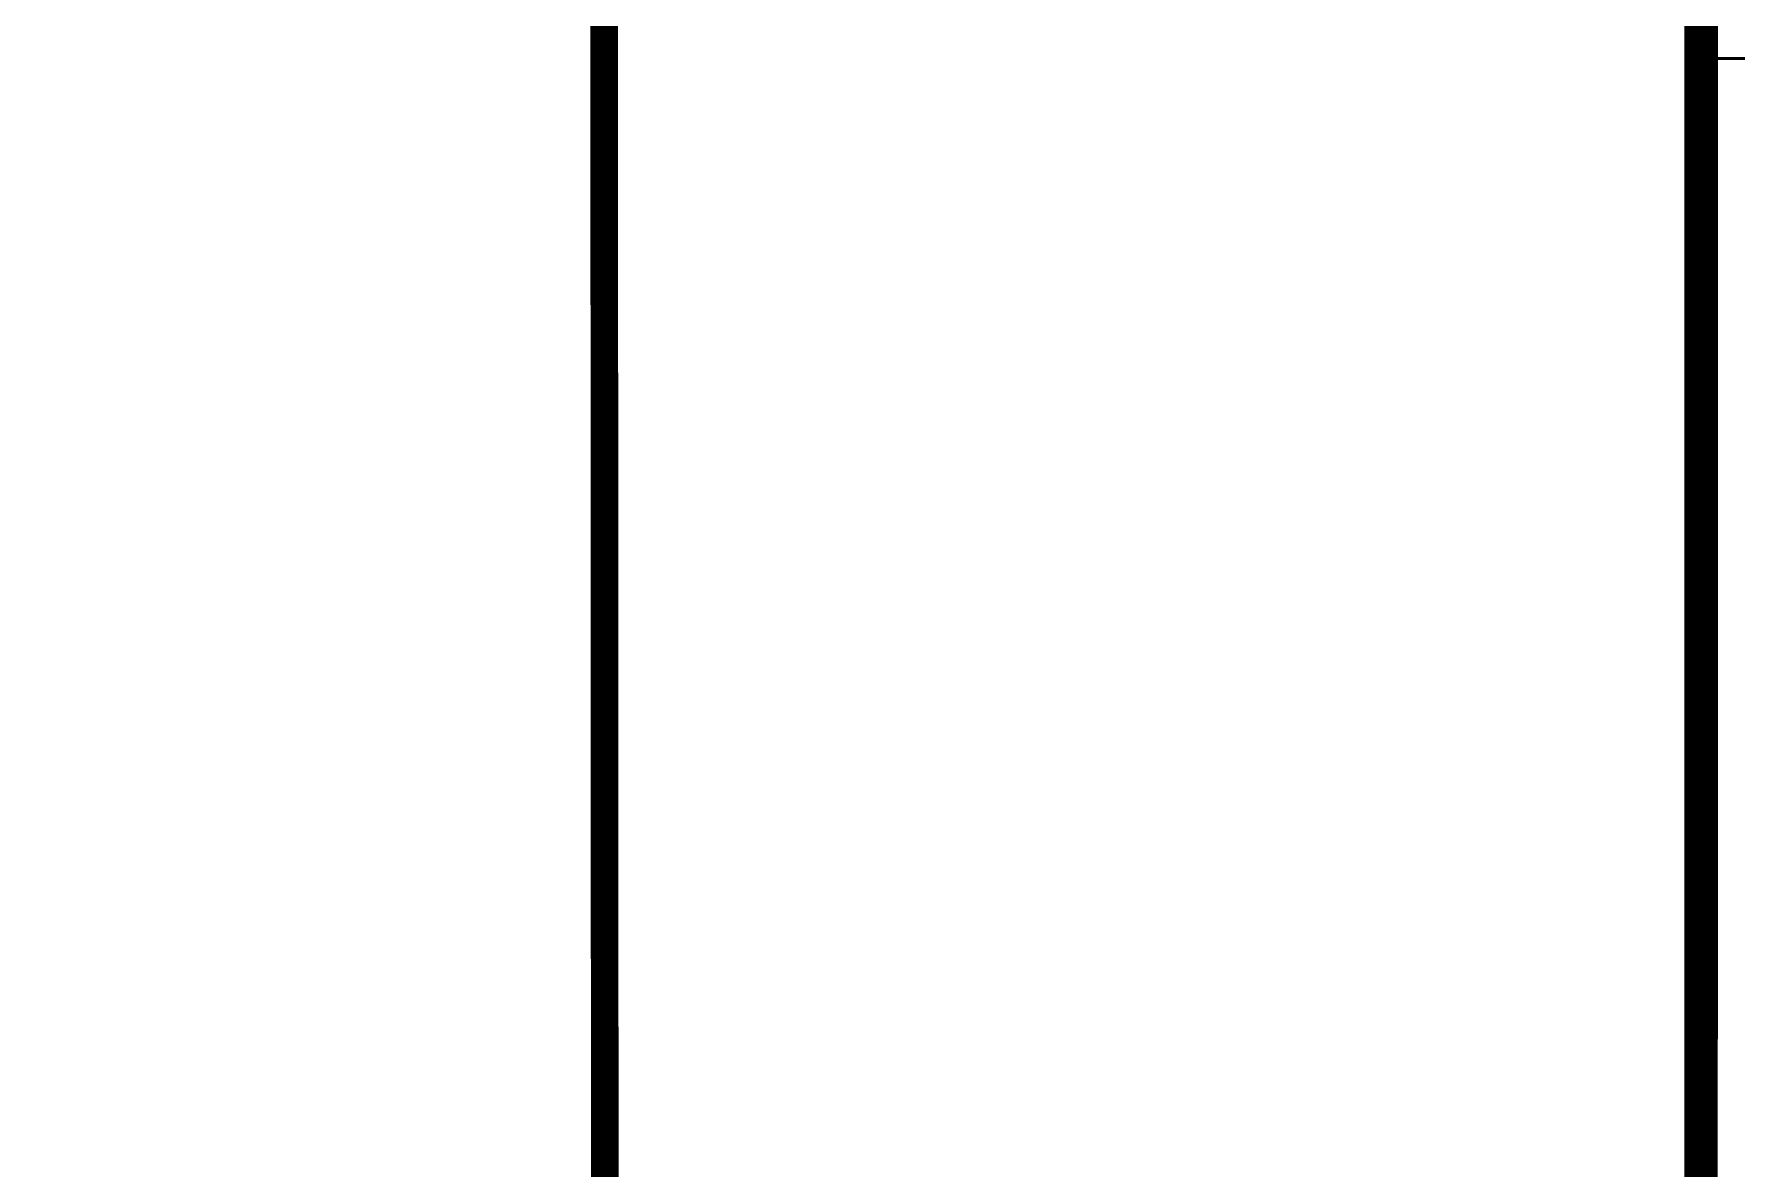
# Model space of a CAD drawing. Header units: centimetres. Extents: x -6122352 to 6876996, y -1694241 to 2592194.
# Drawn here: x 172443 to 173675, y -31230 to -30408 of the extents above; entities that cross this region are included whole.
import ezdxf
from ezdxf.xclip import XClip

# ---------------------------------------------------------------- set-up
doc = ezdxf.new("R2010")
doc.units = ezdxf.units.CM
doc.header["$MEASUREMENT"] = 0
doc.header["$XCLIPFRAME"] = 2
for name, pattern in [('DASHED2', [0.375, 0.25, -0.125]), ('XR-AR-END-SETTING OUT PLAN$0$23261-XR-AR-SI-GF$0$HIDDEN', [0.375, 0.25, -0.125]), ('XR-AR-END-SETTING OUT PLAN$0$23585-XR-AR-END-GROUND FLOOR$0$XR-END-GROUND FLOOR PLAN$0$xf_6a1$0$DASHED', [0.75, 0.5, -0.25])]:
    doc.linetypes.add(name, pattern=pattern)
for name, color, linetype in [('23585-XR-AR-BOUNDARY WALLS AND SETBACKS$0$setback', 7, 'XR-AR-END-SETTING OUT PLAN$0$23261-XR-AR-SI-GF$0$HIDDEN'), ('@MI-REF LAYER', 7, 'Continuous'), ('B_TH_4', 7, 'Continuous')]:
    doc.layers.add(name, color=color, linetype=linetype)
for name, color, linetype, lineweight in [('@ Foundations', 4, 'DASHED2', 50), ('A-ANNO-TEXT', 3, 'Continuous', 25), ('XR-AR-END-SETTING OUT PLAN$0$23585-XR-AR-END-GROUND FLOOR$0$A-EQUP-KITN-PLAN', 202, 'Continuous', 9), ('XR-AR-END-SETTING OUT PLAN$0$23585-XR-AR-END-GROUND FLOOR$0$A-GLAZ-SILL', 8, 'Continuous', 5), ('XR-AR-END-SETTING OUT PLAN$0$23585-XR-AR-END-GROUND FLOOR$0$A-GLAZ-WNDO', 232, 'Continuous', 9), ('XR-AR-END-SETTING OUT PLAN$0$23585-XR-AR-END-GROUND FLOOR$0$A-WALL', 7, 'Continuous', 30)]:
    doc.layers.add(name, color=color, linetype=linetype, lineweight=lineweight)
doc.styles.get("Standard").update_dxf_attribs({"font": 'arial.ttf'})
doc.dimstyles.new('LEADER', dxfattribs={"dimtxt": 0.18, "dimasz": 0.25, "dimexe": 0.18, "dimexo": 0.0625, "dimgap": 0.09, "dimtad": 0, "dimtih": 1, "dimtoh": 1, "dimdec": 4, "dimzin": 0, "dimdsep": 46, "dimtxsty": 'Standard', "dimblk": 'DOT', "dimcen": 0.09, "dimadec": 0, "dimazin": 0, "dimtfac": 1, "dimtdec": 4, "dimtofl": 0, "dimtmove": 0, "dimatfit": 3, "dimldrblk": 'DOT', "dimfxl": 1, "dimtolj": 1, "dimtzin": 0, "dimarcsym": 0})

# ---------------------------------------------------------------- blocks, each defined once
blk = doc.blocks.new('23585-XR-AR-BOUNDARY WALLS AND SETBACKS')
at = {"layer": '23585-XR-AR-BOUNDARY WALLS AND SETBACKS$0$setback', "ltscale": 40, "const_width": 0.05}
blk.add_lwpolyline([(496523.495691437, 2769011.602722642), (496519.3412598212, 2769007.068562509), (496515.2876013813, 2769002.644898729), (496511.2342491072, 2768998.221150815), (496507.1808491084, 2768993.797350815), (496503.1274491075, 2768989.373550816), (496498.9709691079, 2768984.837265666), (496513.3484613407, 2768971.664059236), (496517.5045994969, 2768976.199995874), (496521.5582515897, 2768980.623852726), (496525.6116474211, 2768985.047448177), (496529.6650017803, 2768989.471198366), (496533.7184017806, 2768993.894998366), (496537.8730016777, 2768998.429195459)], close=True, dxfattribs=at)
blk = doc.blocks.new('A$C9d9485f6')
at = {"layer": 'A-ANNO-TEXT', "rotation": 312.4881850805905}
blk.add_blockref('23585-XR-AR-BOUNDARY WALLS AND SETBACKS', (-2377088.534775567, -1504219.252137818), dxfattribs=at)
blk = doc.blocks.new('XR-AR-END-SETTING OUT PLAN$0$23585-XR-AR-END-GROUND FLOOR$0$XR-END-GROUND FLOOR PLAN$0$A$C69996ABC')
at = {"layer": 'XR-AR-END-SETTING OUT PLAN$0$23585-XR-AR-END-GROUND FLOOR$0$A-GLAZ-SILL'}
blk.add_line((0.2499999770720933, 0.9999993968456202), (0.249999977072207, 0.0999993968456252), dxfattribs=at)
at = {"layer": 'XR-AR-END-SETTING OUT PLAN$0$23585-XR-AR-END-GROUND FLOOR$0$A-GLAZ-WNDO'}
for p, q in [((-2.292778056300904e-08, 0.9999993968456202), (-2.292778056300904e-08, 0.9499993968456231)), ((0.2499999770720933, 0.9999993968456202), (-2.292778056300904e-08, 0.9999993968456202)), ((0.1499999770722127, 0.9499993968456231), (0.1499999770722127, 0.9999993968456202)), ((0.1499999770722109, 0.999999396845622), (0.1499999770722127, 0.09999939684562342)), ((-2.292778056300904e-08, 0.9499993968456231), (0.1499999770722127, 0.9499993968456231)), ((-2.292778056300904e-08, 0.9499993968456231), (-2.292778056300904e-08, 0.1499993968456224)), ((0.1499999770722127, 0.1499993968456224), (-2.292778056300904e-08, 0.1499993968456224)), ((-2.292787470992153e-08, 0.09999939684561099), (-2.292787470992153e-08, 0.1499993968456099)), ((0.1499999770722127, 0.0999993968456252), (0.1499999770722127, 0.1499993968456224)), ((0.249999977072207, 0.0999993968456252), (-2.292778056300904e-08, 0.0999993968456252))]:
    blk.add_line(p, q, dxfattribs=at)
blk.add_lwpolyline([(-2.292779299750691e-08, 0.9499993968456231), (-2.292779299750691e-08, 0.1499993968456224), (0.04999997707220416, 0.1499993968456224), (0.04999997707220416, 0.9499993968456231)], close=True, dxfattribs=at)
blk.add_lwpolyline([(0.04999997707215442, 0.0999993968456181), (-2.292784451185526e-08, 0.0999993968456181)], dxfattribs=at)
blk = doc.blocks.new('XR-AR-END-SETTING OUT PLAN')
at = {"layer": 'XR-AR-END-SETTING OUT PLAN$0$23585-XR-AR-END-GROUND FLOOR$0$A-EQUP-KITN-PLAN', "color": 8, "linetype": 'XR-AR-END-SETTING OUT PLAN$0$23585-XR-AR-END-GROUND FLOOR$0$XR-END-GROUND FLOOR PLAN$0$xf_6a1$0$DASHED'}
for p, q in [((3650.110123351216, 12899.99910211563), (3650.107762530446, 13849.9988026619)), ((3250.108286634088, 12899.99910211563), (3650.110123351216, 12899.99910211563))]:
    blk.add_line(p, q, dxfattribs=at)
at = {"layer": 'XR-AR-END-SETTING OUT PLAN$0$23585-XR-AR-END-GROUND FLOOR$0$A-EQUP-KITN-PLAN', "color": 8}
blk.add_line((3850.109238997102, 11100.00033140182), (3850.107901349664, 13149.99880361557), dxfattribs=at)
at = {"layer": 'XR-AR-END-SETTING OUT PLAN$0$23585-XR-AR-END-GROUND FLOOR$0$A-WALL', "color": 8}
blk.add_lwpolyline([(3000.102068737149, 12899.99910259247), (3250.103869214654, 12899.99910211563), (3250.103198900819, 13749.9988026619), (3250.102675631642, 14849.99877595901), (3000.10211391747, 14849.99877595901)], close=True, dxfattribs=at)
at = {"color": 8, "xscale": 1000.000000000001, "yscale": 1000.000000000001, "zscale": 1000.000000000001}
blk.add_blockref('XR-AR-END-SETTING OUT PLAN$0$23585-XR-AR-END-GROUND FLOOR$0$XR-END-GROUND FLOOR PLAN$0$A$C69996ABC', (3000.101009145379, 11899.99970579147), dxfattribs=at)
blk = doc.blocks.new('END UNIT')
at = {"xscale": 0.001, "yscale": 0.001, "zscale": 0.001}
blk.add_blockref('XR-AR-END-SETTING OUT PLAN', (-9.150201729830158, 0), dxfattribs=at)
blk = doc.blocks.new('TH_4')
blk.add_blockref('END UNIT', (495802.3053798428, 2769130.514097063))
blk = doc.blocks.new('A$C780da55d')
at = {"layer": 'B_TH_4', "xscale": 1.000039159572381, "yscale": 1.000039159572381, "zscale": 1.000039159572381}
blk.add_blockref('TH_4', (-495814.0704651335, -2769239.302089663), dxfattribs=at)
blk = doc.blocks.new('23585-XR-AR-MALDIVE-2$0$TH_4')
blk.add_blockref('A$C780da55d', (495794.655359471, 2769130.864096801))
at = {"layer": '@ Foundations', "linetype": 'DASHED2', "ltscale": 0.25}
blk.add_lwpolyline([(495795.2303292943, 2769142.764769025), (495797.3303292943, 2769142.764769025), (495797.3303292943, 2769145.464769024), (495795.2303292943, 2769145.464769024)], close=True, dxfattribs=at)
blk = doc.blocks.new('_Dot')
at = {"color": 0, "linetype": 'ByBlock', "lineweight": -2}
blk.add_line((-0.5, 0), (-1, 0), dxfattribs=at)
at = {"color": 0, "linetype": 'ByBlock', "const_width": 0.5}
blk.add_lwpolyline([(-0.25, 0, 1), (0.25, 0, 1)], format="xyb", close=True, dxfattribs=at)

msp = doc.modelspace()

# ---------------------------------------------------------------- hatches: boundary and pattern name
at = {"layer": '@MI-REF LAYER'}
h = msp.add_hatch(dxfattribs=at)
h.set_pattern_fill('ANSI31', color=256, scale=1999.999998458916, angle=186.7183412143764)
h.set_pattern_definition([(231.7183412143764, (-2377109729.195271, -1504175463.930205), (196.2436825049419, -154.8819453021617), [])])
h.paths.add_polyline_path([(173637.0869775118, -37949.32877335549), (167386.8413807879, -37949.37531380878), (167386.9737882378, -37648.74568145981), (143585.5400450877, -37648.92291633073), (143585.6769294339, -37949.55254705408), (137335.4313334406, -37949.59908999035), (137335.3697368986, -23675.76798647625), (173636.9359965053, -23675.49767068315)])

# ---------------------------------------------------------------- block references
at = {"layer": '@MI-REF LAYER', "xscale": 1000, "yscale": 1000, "zscale": 1000}
msp.add_blockref('A$C9d9485f6', (-23958.95045533385, 48155.57226163784), dxfattribs=at)

# ---------------------------------------------------------------- next in the draw order: block references
at = {"layer": '@MI-REF LAYER'}
ref = msp.add_blockref('23585-XR-AR-MALDIVE-2$0$TH_4', (495949172.1971557, 2769116030.608025), dxfattribs=dict(at, xscale=1000, yscale=1000, zscale=1000, rotation=180.0004266472492))
XClip(ref).set_block_clipping_path([(495793.21268222714, 2769130.5182449548), (495835.2553357263, 2769130.5117717395), (495835.2591759865, 2769154.440407738), (495826.3071482759, 2769154.4120021537), (495820.30700588087, 2769154.4132245434), (495814.30714883376, 2769154.4144345364), (495808.3071463499, 2769154.415509443), (495802.3071416123, 2769154.4165843492), (495793.2169511025, 2769154.458260442)])

# ---------------------------------------------------------------- next in the draw order: linework, layer by layer
at = {"layer": '@MI-REF LAYER', "const_width": 5}
msp.add_lwpolyline([(173636.9359964716, -23675.49767064632), (173637.0869772836, -37949.32877353992), (167386.8413804983, -37949.3753140686), (167386.9737881201, -37648.74568161801), (143585.5400449543, -37648.92291641869), (143585.6769293737, -37949.55254715248), (137335.431333435, -37949.59908998422), (137335.3697366539, -23675.76798670035)], close=True, dxfattribs=at)

# ---------------------------------------------------------------- next in the draw order: wipeouts: each hides what was drawn before it
at = {"color": 10}
msp.add_wipeout([(173637.08697751185, -37949.32877335549), (167386.84138078793, -37949.37531380877), (167386.97378823784, -37648.74568145981), (143585.54004508778, -37648.922916330725), (143585.676929434, -37949.55254705409), (137335.43133344065, -37949.59908999034), (137335.36973689863, -23675.767986476258), (173636.93599650534, -23675.49767068315)], dxfattribs=at).dxf.layer = '@MI-REF LAYER'

# ---------------------------------------------------------------- next in the draw order: linework, layer by layer
at = {"layer": '@MI-REF LAYER', "color": 1, "const_width": 19.99999999999999}
msp.add_lwpolyline([(176611.0935379137, -18208.25310075152), (172859.2590208428, -21779.09870353533), (172853.0867540706, -26092.69927198031), (172480.0701547204, -26095.25734483133), (172853.0867540706, -26092.69927198031), (172859.2817269629, -38253.61920905139), (176615.5417847992, -42061.94531263865)], dxfattribs=at)

# ---------------------------------------------------------------- next in the draw order: leaders
at = {"layer": '@MI-REF LAYER', "linetype": 'DASHED2'}
msp.add_leader([(175900.8517078746, -28740.67730712316), (172447.9041770201, -33056.80363968005)], dimstyle='LEADER', dxfattribs=at)

doc.saveas('drawing.dxf')
